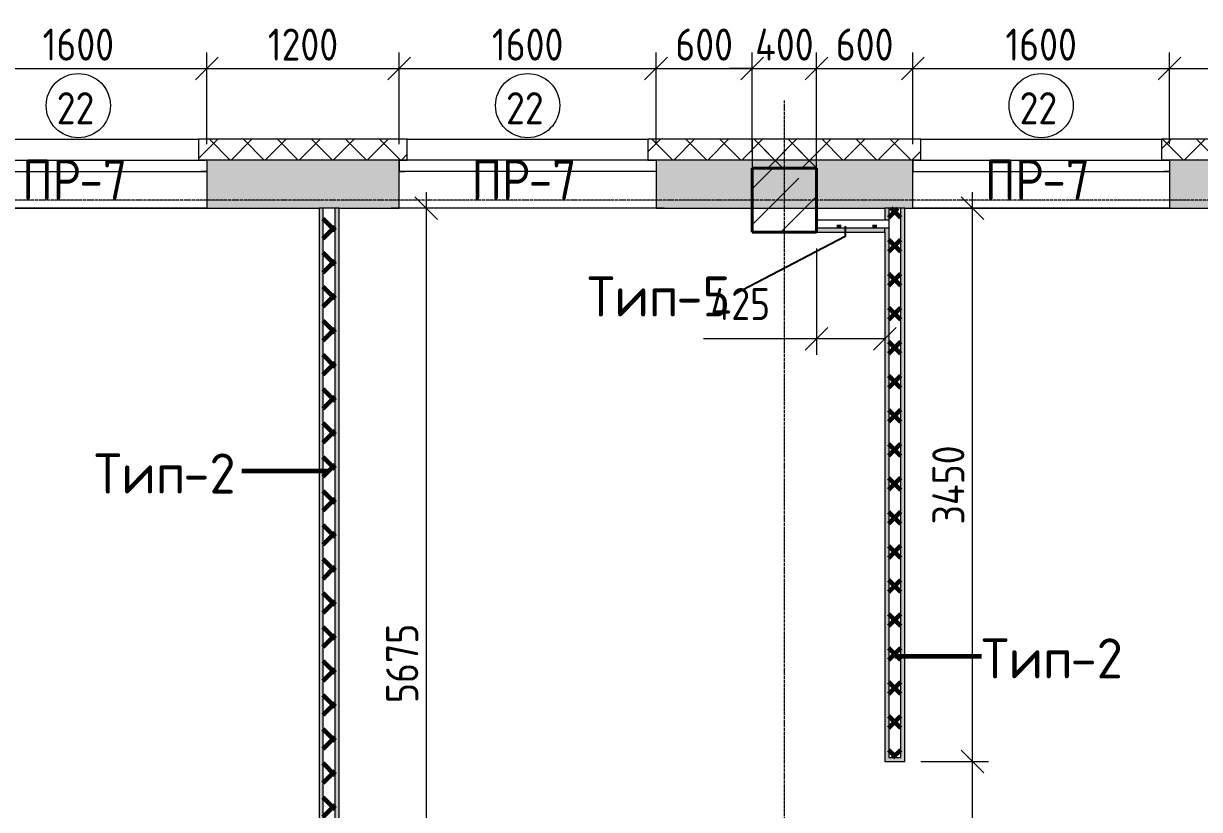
# Model space of a CAD drawing. Header units: millimetres. Extents: x -60946 to 138510, y -262288 to 24501.
# Drawn here: x 17068 to 24396, y -193022 to -188122 of the extents above; entities that cross this region are included whole.
import ezdxf

# ---------------------------------------------------------------- set-up
doc = ezdxf.new("R2010")
doc.units = ezdxf.units.MM
doc.linetypes.add('ADSK_Линия сетки', pattern=[25, 20, -2.5, 0, -2.5])
for name, color, linetype, lineweight in [('2)Тип-2', 3, 'Continuous', 60), ('2)Тип-5', 1, 'Continuous', 60), ('_ Окна', 7, 'Continuous', 18), ('Марки', 7, 'Continuous', 20), ('Марки окон', 7, 'Continuous', 20), ('Несущие колонны', 7, 'Continuous', 18), ('Окна', 7, 'Continuous', 9), ('Оси', 7, 'Continuous', 9), ('Размеры', 7, 'Continuous', 9), ('Стены внутренние', 7, 'Continuous', 18), ('Стены наружные', 7, 'Continuous', 18), ('Стены штриховка', 7, 'Continuous', 9)]:
    doc.layers.add(name, color=color, linetype=linetype, lineweight=lineweight)
doc.styles.add('GOST Common_2', font='', dxfattribs={"width": 0.9, "height": 250})
doc.styles.add('GOST Common_3', font='', dxfattribs={"width": 0.9, "height": 200})
doc.styles.add('GOST Common_4', font='', dxfattribs={"height": 250})
doc.styles.get('GOST Common_2').set_extended_font_data('GOST Common')
doc.styles.get('GOST Common_3').set_extended_font_data('GOST Common')
doc.styles.get('GOST Common_4').set_extended_font_data('GOST Common')
doc.dimstyles.new('ADSK_Основной_2_0', dxfattribs={"dimscale": 304.8, "dimtxt": 201.142999, "dimasz": 0.463911, "dimexe": 0.328084, "dimexo": 0.328084, "dimgap": 0.164042, "dimtad": 1, "dimdec": 3, "dimrnd": 0.001, "dimdsep": 46, "dimtxsty": 'GOST Common_3', "dimblk1": 'OBLIQUE', "dimblk2": 'OBLIQUE', "dimsah": 1, "dimcen": 0.09, "dimdle": 0.328084, "dimazin": 2, "dimtfac": 1, "dimtdec": 4, "dimtix": 1, "dimtmove": 0, "dimatfit": 3, "dimfxl": 1, "dimtvp": 1, "dimtolj": 1, "dimtzin": 0, "dimlwd": 20, "dimlwe": 20, "dimarcsym": 2})
doc.dimstyles.new('ADSK_Основной_2_0_1', dxfattribs={"dimscale": 304.8, "dimtxt": 201.142999, "dimasz": 0.463911, "dimexe": 0.328084, "dimexo": 0.328084, "dimgap": 0.164042, "dimtad": 1, "dimdec": 3, "dimrnd": 0.001, "dimdsep": 46, "dimtxsty": 'GOST Common_3', "dimblk1": 'OBLIQUE', "dimblk2": 'OBLIQUE', "dimsah": 1, "dimcen": 0.09, "dimdle": 0.328084, "dimazin": 2, "dimtfac": 1, "dimtdec": 4, "dimtix": 1, "dimtmove": 1, "dimatfit": 3, "dimfxl": 1, "dimtvp": 1, "dimtolj": 1, "dimtzin": 0, "dimlwd": 20, "dimlwe": 20, "dimarcsym": 2})
doc.dimstyles.new('ADSK_Основной_2_0_2', dxfattribs={"dimscale": 304.8, "dimtxt": 201.142999, "dimasz": 0.463911, "dimexe": 0.328084, "dimexo": 0.328084, "dimgap": 0.164042, "dimtad": 1, "dimdec": 3, "dimrnd": 0.001, "dimdsep": 46, "dimtxsty": 'GOST Common_3', "dimblk1": 'OBLIQUE', "dimblk2": 'OBLIQUE', "dimsah": 1, "dimcen": 0.09, "dimdle": 0.328084, "dimazin": 2, "dimtfac": 1, "dimtdec": 4, "dimtix": 1, "dimtmove": 0, "dimatfit": 3, "dimfxl": 1, "dimtvp": 1, "dimtolj": 1, "dimtzin": 0, "dimlwd": 20, "dimlwe": 20, "dimarcsym": 2})
pattern_1 = [(45, (9.36, -198628.46), (-106.066, 106.066), []), (135, (9.36, -198628.46), (-106.066, -106.066), [])]

# ---------------------------------------------------------------- blocks, each defined once
blk = doc.blocks.new('ADSK_КолоннаЖБ_Прямоугольная - 400x400 мм-1807143-Кладочный план 4-го этажа')
at = {"layer": 'Несущие колонны', "lineweight": 40}
for p, q in [((-200, 200), (200, 200)), ((-200, -200), (-200, 200)), ((200, 200), (200, -200)), ((200, -200), (-200, -200))]:
    blk.add_line(p, q, dxfattribs=at)
blk = doc.blocks.new('ОКНО L03 _2СТ_RS - ОК-5_1600х2000h-3556607-Кладочный план 4-го этажа')
at = {"layer": '_ Окна'}
for p, q in [((-838.1, -79), (761.9, -79)), ((-838.1, -149), (-838.1, -79)), ((-838.1, -79), (-803.1, -79)), ((-818.1, -79), (-38.1, -79)), ((-38.1, -79), (741.9, -79)), ((761.9, -79), (726.9, -79)), ((761.9, -149), (761.9, -79)), ((-838.1, -149), (761.9, -149)), ((-838.1, -149), (-833.1, -149)), ((-818.1, -149), (-38.1, -149)), ((-38.1, -149), (741.9, -149)), ((761.9, -149), (756.9, -149))]:
    blk.add_line(p, q, dxfattribs=at)
at = {"layer": 'Окна'}
blk.add_line((-888.1, 150), (811.9, 150), dxfattribs=at)
blk = doc.blocks.new('ОКНО L03 _2СТ_RS - ОК-5_1600х2000h-3556615-Кладочный план 4-го этажа')
at = {"layer": '_ Окна'}
for p, q in [((-838.1, 149), (761.9, 149)), ((-838.1, 149), (-838.1, 79)), ((-838.1, 149), (-833.1, 149)), ((-818.1, 149), (-38.1, 149)), ((-38.1, 149), (741.9, 149)), ((761.9, 149), (756.9, 149)), ((761.9, 149), (761.9, 79)), ((-838.1, 79), (761.9, 79)), ((-838.1, 79), (-803.1, 79)), ((-818.1, 79), (-38.1, 79)), ((-38.1, 79), (741.9, 79)), ((761.9, 79), (726.9, 79))]:
    blk.add_line(p, q, dxfattribs=at)
at = {"layer": 'Окна'}
blk.add_line((-888.1, -150), (811.9, -150), dxfattribs=at)
blk = doc.blocks.new('_Oblique')
at = {"color": 0, "linetype": 'ByBlock', "lineweight": -2}
blk.add_line((-0.5, -0.5), (0.5, 0.5), dxfattribs=at)
blk = doc.blocks.new('*D5907')
at = {"layer": 'Defpoints', "color": 0, "transparency": 16777216}
for p in [(18209.4, -188403), (16609.4, -188974.5), (18209.4, -188974.5)]:
    blk.add_point(p, dxfattribs=at)
at = {"layer": 'Размеры', "color": 0, "lineweight": 20, "transparency": 16777216}
for p, q in [((16609.4, -188874.5), (16609.4, -188303)), ((18209.4, -188874.5), (18209.4, -188303)), ((16509.4, -188403), (18309.4, -188403))]:
    blk.add_line(p, q, dxfattribs=at)
at = {"layer": 'Размеры', "color": 0, "lineweight": 20, "transparency": 16777216, "xscale": 141.4, "yscale": 141.4, "zscale": 141.4, "rotation": 180}
blk.add_blockref('_Oblique', (16609.4, -188403), dxfattribs=at)
at = {"layer": 'Размеры', "color": 0, "lineweight": 20, "transparency": 16777216, "xscale": 141.4, "yscale": 141.4, "zscale": 141.4}
blk.add_blockref('_Oblique', (18209.4, -188403), dxfattribs=at)
at = {"layer": 'Размеры', "color": 0, "lineweight": 9, "transparency": 16777216, "insert": (17409.4, -188253), "char_height": 200, "width": 560.473, "attachment_point": 5, "style": 'GOST Common_3'}
blk.add_mtext('\\A1;1600', dxfattribs=at)
blk = doc.blocks.new('*D5908')
at = {"layer": 'Defpoints', "color": 0, "transparency": 16777216}
for p in [(19409.4, -188403), (18209.4, -188974.5), (19409.4, -188974.5)]:
    blk.add_point(p, dxfattribs=at)
at = {"layer": 'Размеры', "color": 0, "lineweight": 20, "transparency": 16777216}
for p, q in [((18209.4, -188874.5), (18209.4, -188303)), ((19409.4, -188874.5), (19409.4, -188303)), ((18109.4, -188403), (19509.4, -188403))]:
    blk.add_line(p, q, dxfattribs=at)
at = {"layer": 'Размеры', "color": 0, "lineweight": 20, "transparency": 16777216, "xscale": 141.4, "yscale": 141.4, "zscale": 141.4, "rotation": 180}
blk.add_blockref('_Oblique', (18209.4, -188403), dxfattribs=at)
at = {"layer": 'Размеры', "color": 0, "lineweight": 20, "transparency": 16777216, "xscale": 141.4, "yscale": 141.4, "zscale": 141.4}
blk.add_blockref('_Oblique', (19409.4, -188403), dxfattribs=at)
at = {"layer": 'Размеры', "color": 0, "lineweight": 9, "transparency": 16777216, "insert": (18809.4, -188253), "char_height": 200, "width": 560.473, "attachment_point": 5, "style": 'GOST Common_3'}
blk.add_mtext('\\A1;1200', dxfattribs=at)
blk = doc.blocks.new('*D5909')
at = {"layer": 'Defpoints', "color": 0, "transparency": 16777216}
for p in [(21009.4, -188403), (19409.4, -188974.5), (21009.4, -188974.5)]:
    blk.add_point(p, dxfattribs=at)
at = {"layer": 'Размеры', "color": 0, "lineweight": 20, "transparency": 16777216}
for p, q in [((19409.4, -188874.5), (19409.4, -188303)), ((21009.4, -188874.5), (21009.4, -188303)), ((19309.4, -188403), (21109.4, -188403))]:
    blk.add_line(p, q, dxfattribs=at)
at = {"layer": 'Размеры', "color": 0, "lineweight": 20, "transparency": 16777216, "xscale": 141.4, "yscale": 141.4, "zscale": 141.4, "rotation": 180}
blk.add_blockref('_Oblique', (19409.4, -188403), dxfattribs=at)
at = {"layer": 'Размеры', "color": 0, "lineweight": 20, "transparency": 16777216, "xscale": 141.4, "yscale": 141.4, "zscale": 141.4}
blk.add_blockref('_Oblique', (21009.4, -188403), dxfattribs=at)
at = {"layer": 'Размеры', "color": 0, "lineweight": 9, "transparency": 16777216, "insert": (20209.4, -188253), "char_height": 200, "width": 560.473, "attachment_point": 5, "style": 'GOST Common_3'}
blk.add_mtext('\\A1;1600', dxfattribs=at)
blk = doc.blocks.new('*D5910')
at = {"layer": 'Defpoints', "color": 0, "transparency": 16777216}
for p in [(21609.4, -188403), (21009.4, -188974.5), (21609.4, -189023.5)]:
    blk.add_point(p, dxfattribs=at)
at = {"layer": 'Размеры', "color": 0, "lineweight": 20, "transparency": 16777216}
for p, q in [((21009.4, -188874.5), (21009.4, -188303)), ((21609.4, -188923.5), (21609.4, -188303)), ((20909.4, -188403), (21709.4, -188403))]:
    blk.add_line(p, q, dxfattribs=at)
at = {"layer": 'Размеры', "color": 0, "lineweight": 20, "transparency": 16777216, "xscale": 141.4, "yscale": 141.4, "zscale": 141.4, "rotation": 180}
blk.add_blockref('_Oblique', (21009.4, -188403), dxfattribs=at)
at = {"layer": 'Размеры', "color": 0, "lineweight": 20, "transparency": 16777216, "xscale": 141.4, "yscale": 141.4, "zscale": 141.4}
blk.add_blockref('_Oblique', (21609.4, -188403), dxfattribs=at)
at = {"layer": 'Размеры', "color": 0, "lineweight": 9, "transparency": 16777216, "insert": (21309.4, -188253), "char_height": 200, "width": 454.106, "attachment_point": 5, "style": 'GOST Common_3'}
blk.add_mtext('\\A1;600', dxfattribs=at)
blk = doc.blocks.new('*D5911')
at = {"layer": 'Defpoints', "color": 0, "transparency": 16777216}
for p in [(22009.4, -188403), (21609.4, -189023.5), (22009.4, -189023.5)]:
    blk.add_point(p, dxfattribs=at)
at = {"layer": 'Размеры', "color": 0, "lineweight": 20, "transparency": 16777216}
for p, q in [((21609.4, -188923.5), (21609.4, -188303)), ((22009.4, -188923.5), (22009.4, -188303)), ((21609.4, -188403), (21468, -188403)), ((21609.4, -188403), (22009.4, -188403)), ((22009.4, -188403), (22150.8, -188403))]:
    blk.add_line(p, q, dxfattribs=at)
at = {"layer": 'Размеры', "color": 0, "lineweight": 20, "transparency": 16777216, "xscale": 141.4, "yscale": 141.4, "zscale": 141.4}
blk.add_blockref('_Oblique', (21609.4, -188403), dxfattribs=at)
at = {"layer": 'Размеры', "color": 0, "lineweight": 20, "transparency": 16777216, "xscale": 141.4, "yscale": 141.4, "zscale": 141.4, "rotation": 180}
blk.add_blockref('_Oblique', (22009.4, -188403), dxfattribs=at)
at = {"layer": 'Размеры', "color": 0, "lineweight": 9, "transparency": 16777216, "insert": (21809.4, -188253), "char_height": 200, "width": 474.561, "attachment_point": 5, "style": 'GOST Common_3'}
blk.add_mtext('\\A1;400', dxfattribs=at)
blk = doc.blocks.new('*D5912')
at = {"layer": 'Defpoints', "color": 0, "transparency": 16777216}
for p in [(22609.4, -188403), (22609.4, -188974.5), (22009.4, -189023.5)]:
    blk.add_point(p, dxfattribs=at)
at = {"layer": 'Размеры', "color": 0, "lineweight": 20, "transparency": 16777216}
for p, q in [((22009.4, -188923.5), (22009.4, -188303)), ((22609.4, -188874.5), (22609.4, -188303)), ((21909.4, -188403), (22709.4, -188403))]:
    blk.add_line(p, q, dxfattribs=at)
at = {"layer": 'Размеры', "color": 0, "lineweight": 20, "transparency": 16777216, "xscale": 141.4, "yscale": 141.4, "zscale": 141.4, "rotation": 180}
blk.add_blockref('_Oblique', (22009.4, -188403), dxfattribs=at)
at = {"layer": 'Размеры', "color": 0, "lineweight": 20, "transparency": 16777216, "xscale": 141.4, "yscale": 141.4, "zscale": 141.4}
blk.add_blockref('_Oblique', (22609.4, -188403), dxfattribs=at)
at = {"layer": 'Размеры', "color": 0, "lineweight": 9, "transparency": 16777216, "insert": (22309.4, -188253), "char_height": 200, "width": 454.106, "attachment_point": 5, "style": 'GOST Common_3'}
blk.add_mtext('\\A1;600', dxfattribs=at)
blk = doc.blocks.new('*D5913')
at = {"layer": 'Defpoints', "color": 0, "transparency": 16777216}
for p in [(24209.4, -188403), (22609.4, -188974.5), (24209.4, -188974.5)]:
    blk.add_point(p, dxfattribs=at)
at = {"layer": 'Размеры', "color": 0, "lineweight": 20, "transparency": 16777216}
for p, q in [((22609.4, -188874.5), (22609.4, -188303)), ((24209.4, -188874.5), (24209.4, -188303)), ((22509.4, -188403), (24309.4, -188403))]:
    blk.add_line(p, q, dxfattribs=at)
at = {"layer": 'Размеры', "color": 0, "lineweight": 20, "transparency": 16777216, "xscale": 141.4, "yscale": 141.4, "zscale": 141.4, "rotation": 180}
blk.add_blockref('_Oblique', (22609.4, -188403), dxfattribs=at)
at = {"layer": 'Размеры', "color": 0, "lineweight": 20, "transparency": 16777216, "xscale": 141.4, "yscale": 141.4, "zscale": 141.4}
blk.add_blockref('_Oblique', (24209.4, -188403), dxfattribs=at)
at = {"layer": 'Размеры', "color": 0, "lineweight": 9, "transparency": 16777216, "insert": (23409.4, -188253), "char_height": 200, "width": 560.473, "attachment_point": 5, "style": 'GOST Common_3'}
blk.add_mtext('\\A1;1600', dxfattribs=at)
blk = doc.blocks.new('*D5914')
at = {"layer": 'Defpoints', "color": 0, "transparency": 16777216}
for p in [(25409.4, -188403), (24209.4, -188974.5), (25409.4, -188974.5)]:
    blk.add_point(p, dxfattribs=at)
at = {"layer": 'Размеры', "color": 0, "lineweight": 20, "transparency": 16777216}
for p, q in [((24209.4, -188874.5), (24209.4, -188303)), ((25409.4, -188874.5), (25409.4, -188303)), ((24109.4, -188403), (25509.4, -188403))]:
    blk.add_line(p, q, dxfattribs=at)
at = {"layer": 'Размеры', "color": 0, "lineweight": 20, "transparency": 16777216, "xscale": 141.4, "yscale": 141.4, "zscale": 141.4, "rotation": 180}
blk.add_blockref('_Oblique', (24209.4, -188403), dxfattribs=at)
at = {"layer": 'Размеры', "color": 0, "lineweight": 20, "transparency": 16777216, "xscale": 141.4, "yscale": 141.4, "zscale": 141.4}
blk.add_blockref('_Oblique', (25409.4, -188403), dxfattribs=at)
at = {"layer": 'Размеры', "color": 0, "lineweight": 9, "transparency": 16777216, "insert": (24809.4, -188253), "char_height": 200, "width": 560.473, "attachment_point": 5, "style": 'GOST Common_3'}
blk.add_mtext('\\A1;1200', dxfattribs=at)
blk = doc.blocks.new('*D6055')
at = {"layer": 'Defpoints', "color": 0, "transparency": 16777216}
for p in [(22009.4, -189423.5), (22434.4, -189772.5), (22434.4, -190087.3)]:
    blk.add_point(p, dxfattribs=at)
at = {"layer": 'Размеры', "color": 0, "lineweight": 20, "transparency": 16777216}
for p, q in [((22009.4, -189523.5), (22009.4, -190187.3)), ((22434.4, -189872.5), (22434.4, -190187.3)), ((22009.4, -190087.3), (21305.1, -190087.3)), ((22434.4, -190087.3), (21909.4, -190087.3))]:
    blk.add_line(p, q, dxfattribs=at)
at = {"layer": 'Размеры', "color": 0, "lineweight": 20, "transparency": 16777216, "xscale": 141.4, "yscale": 141.4, "zscale": 141.4, "rotation": 180}
blk.add_blockref('_Oblique', (22009.4, -190087.3), dxfattribs=at)
at = {"layer": 'Размеры', "color": 0, "lineweight": 20, "transparency": 16777216, "xscale": 141.4, "yscale": 141.4, "zscale": 141.4}
blk.add_blockref('_Oblique', (22434.4, -190087.3), dxfattribs=at)
at = {"layer": 'Размеры', "color": 0, "lineweight": 9, "transparency": 16777216, "insert": (21349.3, -189770.7), "char_height": 200, "width": 474.561, "attachment_point": 1, "line_spacing_factor": 1.022761, "style": 'GOST Common_3'}
blk.add_mtext('\\A1;425', dxfattribs=at)
blk = doc.blocks.new('*D6061')
at = {"layer": 'Defpoints', "color": 0, "transparency": 16777216}
for p in [(22559.4, -192723.5), (22981.1, -192723.5), (22559.4, -193923.5)]:
    blk.add_point(p, dxfattribs=at)
at = {"layer": 'Размеры', "color": 0, "lineweight": 20, "transparency": 16777216}
for p, q in [((22981.1, -194023.5), (22981.1, -192623.5)), ((22659.4, -192723.5), (23081.1, -192723.5)), ((22659.4, -193923.5), (23081.1, -193923.5))]:
    blk.add_line(p, q, dxfattribs=at)
at = {"layer": 'Размеры', "color": 0, "lineweight": 20, "transparency": 16777216, "xscale": 141.4, "yscale": 141.4, "zscale": 141.4}
for p, rotation in [((22981.1, -192723.5), 90), ((22981.1, -193923.5), 270)]:
    blk.add_blockref('_Oblique', p, dxfattribs=dict(at, rotation=rotation))
at = {"layer": 'Размеры', "color": 0, "lineweight": 9, "transparency": 16777216, "insert": (22831.1, -193323.5), "char_height": 200, "width": 560.473, "attachment_point": 5, "rotation": 90, "style": 'GOST Common_3'}
blk.add_mtext('\\A1;1200', dxfattribs=at)
blk = doc.blocks.new('*D6062')
at = {"layer": 'Defpoints', "color": 0, "transparency": 16777216}
for p in [(22881.1, -189273.5), (22981.1, -189273.5), (22559.4, -192723.5)]:
    blk.add_point(p, dxfattribs=at)
at = {"layer": 'Размеры', "color": 0, "lineweight": 20, "transparency": 16777216}
for p, q in [((22981.1, -192823.5), (22981.1, -189173.5)), ((22981.1, -189273.5), (23081.1, -189273.5)), ((22659.4, -192723.5), (23081.1, -192723.5))]:
    blk.add_line(p, q, dxfattribs=at)
at = {"layer": 'Размеры', "color": 0, "lineweight": 20, "transparency": 16777216, "xscale": 141.4, "yscale": 141.4, "zscale": 141.4}
for p, rotation in [((22981.1, -189273.5), 90), ((22981.1, -192723.5), 270)]:
    blk.add_blockref('_Oblique', p, dxfattribs=dict(at, rotation=rotation))
at = {"layer": 'Размеры', "color": 0, "lineweight": 9, "transparency": 16777216, "insert": (22831.1, -190998.5), "char_height": 200, "width": 625.93, "attachment_point": 5, "rotation": 90, "style": 'GOST Common_3'}
blk.add_mtext('\\A1;3450', dxfattribs=at)
blk = doc.blocks.new('*D6064')
at = {"layer": 'Defpoints', "color": 0, "transparency": 16777216}
for p in [(19677.8, -189273.5), (19577.8, -194948.5), (19677.8, -194948.5)]:
    blk.add_point(p, dxfattribs=at)
at = {"layer": 'Размеры', "color": 0, "lineweight": 20, "transparency": 16777216}
for p, q in [((19577.8, -189173.5), (19577.8, -195048.5)), ((19577.8, -189273.5), (19477.8, -189273.5)), ((19577.8, -194948.5), (19477.8, -194948.5))]:
    blk.add_line(p, q, dxfattribs=at)
at = {"layer": 'Размеры', "color": 0, "lineweight": 20, "transparency": 16777216, "xscale": 141.4, "yscale": 141.4, "zscale": 141.4}
for p, rotation in [((19577.8, -189273.5), 90), ((19577.8, -194948.5), 270)]:
    blk.add_blockref('_Oblique', p, dxfattribs=dict(at, rotation=rotation))
at = {"layer": 'Размеры', "color": 0, "lineweight": 9, "transparency": 16777216, "insert": (19427.8, -192111), "char_height": 200, "width": 605.475, "attachment_point": 5, "rotation": 90, "style": 'GOST Common_3'}
blk.add_mtext('\\A1;5675', dxfattribs=at)
blk = doc.blocks.new('М_окна1 - Маркировка типоразмера-1510237-Кладочный план 4-го этажа')
at = {"layer": 'Марки окон'}
blk.add_circle((0, 0), 2, dxfattribs=at)

msp = doc.modelspace()

# ---------------------------------------------------------------- hatches: boundary and pattern name
at = {"layer": '2)Тип-2'}
for points in [[(18934.3615, -194973.4914), (18934.3615, -189273.4914), (18909.3615, -189273.4914), (18909.3615, -194973.4914)], [(19034.3615, -194973.4914), (19034.3615, -189273.4914), (19009.3615, -189273.4914), (19009.3615, -194973.4914)]]:
    msp.add_hatch(color=256, dxfattribs=at).paths.add_polyline_path(points)
h = msp.add_hatch(dxfattribs=at)
h.set_pattern_fill('FP_4', color=256, style=0, pattern_type=2)
h.set_pattern_definition(pattern_1)
h.paths.add_polyline_path([(19009.3615, -194973.4914), (19009.3615, -189273.4914), (18934.3615, -189273.4914), (18934.3615, -194973.4914)])
h = msp.add_hatch(color=256, dxfattribs=at)
h.paths.add_polyline_path([(22459.3615, -194973.4914), (22459.3615, -193948.4914), (22559.3615, -193948.4914), (22559.3615, -193923.4914), (22434.3615, -193923.4914), (22434.3615, -194973.4914)])
h.paths.add_polyline_path([(22434.3615, -192723.4914), (22559.3615, -192723.4914), (22559.3615, -192698.4914), (22459.3615, -192698.4914), (22459.3615, -189398.4914), (22434.3615, -189398.4914), (22434.3615, -192270.5967)])
h.paths.add_polyline_path([(22459.3615, -189348.4914), (22459.3615, -189273.4914), (22434.3615, -189273.4914), (22434.3615, -189348.4914)])
h = msp.add_hatch(dxfattribs=at)
h.set_pattern_fill('FP_4', color=256, style=0, pattern_type=2)
h.set_pattern_definition(pattern_1)
h.paths.add_polyline_path([(22459.3615, -194973.4914), (22534.3615, -194973.4914), (22534.3615, -193948.4914), (22459.3615, -193948.4914), (22459.3615, -194948.4914)])
h.paths.add_polyline_path([(22534.3615, -192698.4914), (22534.3615, -189273.4914), (22459.3615, -189273.4914), (22459.3615, -192698.4914)])
h = msp.add_hatch(color=256, dxfattribs=at)
h.paths.add_polyline_path([(22534.3615, -194973.4914), (22559.3615, -194973.4914), (22559.3615, -193948.4914), (22534.3615, -193948.4914), (22534.3615, -194948.4914)])
h.paths.add_polyline_path([(22559.3615, -192698.4914), (22559.3615, -189273.4914), (22534.3615, -189273.4914), (22534.3615, -192698.4914)])
at = {"layer": '2)Тип-5', "true_color": 0xd50000}
h = msp.add_hatch(dxfattribs=at)
h.set_pattern_fill('FP_7', color=12, style=0, pattern_type=2)
h.set_pattern_definition([(0, (9.36, -198628.46), (111.125, 111.125), [55.562, -166.688]), (90, (37.14, -198656.24), (-111.125, 111.125), [55.562, -166.688])])
h.paths.add_polyline_path([(22434.3615, -189398.4914), (22459.3615, -189398.4914), (22459.3615, -189348.4914), (22009.3615, -189348.4914), (22009.3615, -189398.4914)])
msp.add_hatch(color=12, dxfattribs=at).paths.add_polyline_path([(22009.3615, -189423.4914), (22434.3615, -189423.4914), (22434.3615, -189398.4914), (22009.3615, -189398.4914)])
at = {"layer": 'Несущие колонны', "lineweight": 9}
h = msp.add_hatch(dxfattribs=at)
h.set_pattern_fill('FP_1', color=256, style=0, pattern_type=2)
h.set_pattern_definition([(45, (9.36, -198628.46), (-224.5064, 224.5064), []), (45, (233.87, -198628.46), (-224.5064, 224.5064), [396.875, -79.375, 3.353, -76.022])])
h.paths.add_polyline_path([(22009.3615, -189423.4914), (22009.3615, -189023.4914), (21609.3615, -189023.4914), (21609.3615, -189423.4914)])
at = {"layer": 'Стены внутренние', "lineweight": 9}
h = msp.add_hatch(dxfattribs=at)
h.set_pattern_fill('FP_2', color=256, style=0, pattern_type=2)
h.set_pattern_definition([(45, (9.36, -198628.46), (84.18955, 308.69595), [396.875, -79.375, 3.353, -76.022])])
h.paths.add_polyline_path([(41809.3615, -189273.4914), (42009.3615, -189273.4914), (42009.3615, -188973.4914), (39009.3615, -188974.4914), (39009.3615, -189273.4914), (41759.3615, -189273.4914)])
h.paths.add_polyline_path([(31209.3615, -189273.4914), (31409.3615, -189273.4914), (31409.3615, -188974.4914), (30209.3615, -188974.4914), (30209.3615, -189273.4914), (31134.3615, -189273.4914)])
h.paths.add_polyline_path([(27484.3615, -189273.4914), (28609.3615, -189273.4914), (28609.3615, -188974.4914), (27009.3615, -188974.4914), (27009.3615, -189273.4914)])
h.paths.add_polyline_path([(33009.3615, -189273.4914), (34609.3615, -189273.4914), (34609.3615, -188974.4914), (33009.3615, -188974.4914)])
h.paths.add_polyline_path([(36209.3615, -189273.4914), (37409.3615, -189273.4914), (37409.3615, -188974.4914), (36209.3615, -188974.4914)])
h.paths.add_polyline_path([(22434.3615, -189273.4914), (22609.3615, -189273.4914), (22609.3615, -188974.4914), (21009.3615, -188974.4914), (21009.3615, -189273.4914)])
h.paths.add_polyline_path([(24209.3615, -189273.4914), (25409.3615, -189273.4914), (25409.3615, -188974.4914), (24209.3615, -188974.4914)])
h.paths.add_polyline_path([(15609.3615, -189273.4914), (16609.3615, -189273.4914), (16609.3615, -188974.4914), (12609.3615, -188973.4914), (12609.3615, -189273.4914), (15584.3615, -189273.4914)])
h.paths.add_polyline_path([(19409.3615, -189273.4914), (19409.3615, -188974.4914), (18209.3615, -188974.4914), (18209.3615, -189273.4914), (19034.3615, -189273.4914)])
at = {"layer": 'Стены наружные', "lineweight": 9}
h = msp.add_hatch(dxfattribs=at)
h.set_pattern_fill('FP_4', color=256, style=0, pattern_type=2)
h.set_pattern_definition(pattern_1)
h.paths.add_polyline_path([(41829.3615, -188973.4914), (41829.3615, -188843.4914), (38959.3615, -188843.4914), (38959.3615, -188973.4914), (41247.1123, -188973.4914)])
h.paths.add_polyline_path([(31459.3615, -188973.4914), (31459.3615, -188843.4914), (30159.3615, -188843.4914), (30159.3615, -188973.4914)])
h.paths.add_polyline_path([(34659.3615, -188973.4914), (34659.3615, -188843.4914), (32959.3615, -188843.4914), (32959.3615, -188973.4914), (32996.6974, -188973.4914)])
h.paths.add_polyline_path([(36296.8633, -188973.4914), (37459.3615, -188973.4914), (37459.3615, -188843.4914), (36159.3615, -188843.4914), (36159.3615, -188973.4914)])
h.paths.add_polyline_path([(24159.3615, -188973.4914), (25459.3615, -188973.4914), (25459.3615, -188843.4914), (24159.3615, -188843.4914)])
h.paths.add_polyline_path([(20959.3615, -188973.4914), (22659.3615, -188973.4914), (22659.3615, -188843.4914), (20959.3615, -188843.4914)])
h.paths.add_polyline_path([(28659.3615, -188973.4914), (28659.3615, -188843.4914), (26959.3615, -188843.4914), (26959.3615, -188973.4914)])
h.paths.add_polyline_path([(19459.3615, -188973.4914), (19459.3615, -188843.4914), (18159.3615, -188843.4914), (18159.3615, -188973.4914)])
h.paths.add_polyline_path([(16495.8676, -188973.4914), (16659.3615, -188973.4914), (16659.3615, -188843.4914), (12789.3615, -188843.4914), (12789.3615, -188973.4914), (13195.7017, -188973.4914)])
h = msp.add_hatch(dxfattribs=at)
h.set_pattern_fill('FP_4', color=256, style=0, pattern_type=2)
h.set_pattern_definition(pattern_1)
h.paths.add_polyline_path([(22009.3615, -189023.4914), (22009.3615, -188843.4914), (21609.3615, -188843.4914), (21609.3615, -189023.4914)])

# ---------------------------------------------------------------- linework, layer by layer
at = {"layer": '2)Тип-2'}
for p, q in [((18971.8615, -190913.007), (18428.6172, -190913.007)), ((22496.8615, -192065.4569), (23037.5189, -192065.4569))]:
    msp.add_line(p, q, dxfattribs=at)
at = {"layer": '2)Тип-5', "lineweight": 25}
for p, q in [((22188.4862, -189385.9914), (22188.4862, -189448.9938)), ((22188.4862, -189448.9938), (21501.5429, -189809.2285))]:
    msp.add_line(p, q, dxfattribs=at)
at = {"layer": 'Несущие колонны', "lineweight": 9}
for p, q in [((22009.3615, -189023.4914), (21609.3615, -189023.4914)), ((21609.3615, -189023.4914), (21609.3615, -189423.4914)), ((22009.3615, -189423.4914), (22009.3615, -189023.4914)), ((21609.3615, -189423.4914), (22009.3615, -189423.4914))]:
    msp.add_line(p, q, dxfattribs=at)
at = {"layer": 'Оси', "linetype": 'ADSK_Линия сетки', "lineweight": 5}
for p, q in [((21809.3615, -209602.3427), (21809.3615, -188601.0153)), ((62563.3938, -189223.4914), (-25230.7352, -189223.4914))]:
    msp.add_line(p, q, dxfattribs=at)
at = {"layer": 'Стены внутренние', "lineweight": 5}
for p, q in [((18159.3615, -188973.4914), (18159.3615, -188974.4914)), ((18159.3615, -188974.4914), (18209.3615, -188974.4914)), ((18209.3615, -188974.4914), (18209.3615, -189273.4914)), ((19409.3615, -189273.4914), (19409.3615, -188974.4914)), ((19409.3615, -188974.4914), (19459.3615, -188974.4914)), ((19459.3615, -188974.4914), (19459.3615, -188973.4914)), ((20959.3615, -188973.4914), (20959.3615, -188974.4914)), ((20959.3615, -188974.4914), (21009.3615, -188974.4914)), ((21009.3615, -188974.4914), (21009.3615, -189273.4914)), ((22609.3615, -189273.4914), (22609.3615, -188974.4914)), ((22609.3615, -188974.4914), (22659.3615, -188974.4914)), ((22659.3615, -188974.4914), (22659.3615, -188973.4914)), ((24159.3615, -188973.4914), (24159.3615, -188974.4914)), ((24159.3615, -188974.4914), (24209.3615, -188974.4914)), ((24209.3615, -188974.4914), (24209.3615, -189273.4914)), ((18209.3615, -189273.4914), (16609.3615, -189273.4914)), ((18209.3615, -189273.4914), (18909.3615, -189273.4914)), ((18909.3615, -189273.4914), (18909.3615, -194948.4914)), ((19034.3615, -189273.4914), (19409.3615, -189273.4914)), ((19034.3615, -194948.4914), (19034.3615, -189273.4914)), ((21009.3615, -189273.4914), (19409.3615, -189273.4914)), ((21009.3615, -189273.4914), (22434.3615, -189273.4914)), ((22434.3615, -189273.4914), (22434.3615, -189348.4914)), ((22559.3615, -189273.4914), (22609.3615, -189273.4914)), ((22559.3615, -192723.4914), (22559.3615, -189273.4914)), ((24209.3615, -189273.4914), (22609.3615, -189273.4914)), ((24209.3615, -189273.4914), (25409.3615, -189273.4914)), ((22434.3615, -189348.4914), (22009.3615, -189348.4914)), ((22009.3615, -189348.4914), (22009.3615, -189423.4914)), ((22009.3615, -189423.4914), (22434.3615, -189423.4914)), ((22434.3615, -189423.4914), (22434.3615, -192723.4914)), ((22434.3615, -192723.4914), (22559.3615, -192723.4914))]:
    msp.add_line(p, q, dxfattribs=at)
at = {"layer": 'Стены наружные', "lineweight": 9}
for p, q in [((16659.3615, -188843.4914), (18159.3615, -188843.4914)), ((19459.3615, -188843.4914), (18159.3615, -188843.4914)), ((18159.3615, -188843.4914), (18159.3615, -188973.4914)), ((19459.3615, -188973.4914), (19459.3615, -188843.4914)), ((19459.3615, -188843.4914), (20959.3615, -188843.4914)), ((22659.3615, -188843.4914), (20959.3615, -188843.4914)), ((20959.3615, -188843.4914), (20959.3615, -188973.4914)), ((21609.3615, -188843.4914), (21609.3615, -189023.4914)), ((22009.3615, -189023.4914), (22009.3615, -188843.4914)), ((22659.3615, -188973.4914), (22659.3615, -188843.4914)), ((22659.3615, -188843.4914), (24159.3615, -188843.4914)), ((25459.3615, -188843.4914), (24159.3615, -188843.4914)), ((24159.3615, -188843.4914), (24159.3615, -188973.4914)), ((21609.3615, -189023.4914), (22009.3615, -189023.4914))]:
    msp.add_line(p, q, dxfattribs=at)
at = {"layer": 'Стены штриховка', "lineweight": 9}
for p, q in [((19459.3615, -188973.4914), (18159.3615, -188973.4914)), ((22659.3615, -188973.4914), (20959.3615, -188973.4914)), ((25459.3615, -188973.4914), (24159.3615, -188973.4914)), ((19034.3615, -189273.4914), (18909.3615, -189273.4914)), ((18934.3615, -194973.4914), (18934.3615, -189273.4914)), ((19009.3615, -194973.4914), (19009.3615, -189273.4914)), ((22559.3615, -189273.4914), (22434.3615, -189273.4914)), ((22459.3615, -189273.4914), (22459.3615, -192698.4914)), ((22534.3615, -192698.4914), (22534.3615, -189273.4914)), ((22459.3615, -189348.4914), (22434.3615, -189348.4914)), ((22459.3615, -189398.4914), (22009.3615, -189398.4914)), ((22434.3615, -189423.4914), (22434.3615, -189398.4914)), ((22459.3615, -192698.4914), (22534.3615, -192698.4914))]:
    msp.add_line(p, q, dxfattribs=at)

# ---------------------------------------------------------------- block references
at = {"layer": 'Марки окон', "lineweight": 9, "xscale": 99.99999999999993, "yscale": 99.99999999999993, "zscale": 99.99999999999993}
for p in [(17409.3615, -188633.4914), (20209.3615, -188633.4914), (23409.3615, -188633.4914)]:
    msp.add_blockref('М_окна1 - Маркировка типоразмера-1510237-Кладочный план 4-го этажа', p, dxfattribs=at)
at = {"layer": 'Несущие колонны', "lineweight": 9, "rotation": 89.9999999999999}
msp.add_blockref('ADSK_КолоннаЖБ_Прямоугольная - 400x400 мм-1807143-Кладочный план 4-го этажа', (21809.3615, -189223.4914), dxfattribs=at)
at = {"layer": 'Окна'}
for p in [(17447.4615, -189123.4914), (23447.4615, -189123.4914)]:
    msp.add_blockref('ОКНО L03 _2СТ_RS - ОК-5_1600х2000h-3556615-Кладочный план 4-го этажа', p, dxfattribs=at)
at = {"layer": 'Окна', "lineweight": 9, "rotation": 180}
msp.add_blockref('ОКНО L03 _2СТ_RS - ОК-5_1600х2000h-3556607-Кладочный план 4-го этажа', (20171.2615, -189123.4914), dxfattribs=at)

# ---------------------------------------------------------------- texts
at = {"layer": '2)Тип-2', "color": 116, "lineweight": 9, "true_color": 0x008040, "char_height": 250, "attachment_point": 1, "style": 'GOST Common_4'}
for s, insert, width in [('Тип', (17508.6172, -190802.08), 673.4175), ('-2', (18064.2422, -190802.08), 432.91125), ('Тип', (23037.5189, -191954.5298), 673.4175), ('-2', (23593.1439, -191954.5298), 432.91125)]:
    msp.add_mtext(s, dxfattribs=dict(at, insert=insert, width=width))
at = {"layer": '2)Тип-5', "color": 116, "lineweight": 9, "true_color": 0x008040, "char_height": 250, "attachment_point": 1, "style": 'GOST Common_4'}
for s, insert, width in [('Тип', (20581.5429, -189698.3014), 673.4175), ('-5', (21137.1679, -189698.3014), 432.91125)]:
    msp.add_mtext(s, dxfattribs=dict(at, insert=insert, width=width))
at = {"layer": 'Марки', "lineweight": 9, "char_height": 250, "attachment_point": 1, "style": 'GOST Common_2'}
for s, insert, width in [('ПР', (17059.4307, -188970.5103), 432.91125), ('-7', (17416.6182, -188970.5103), 389.620125), ('ПР', (19859.4307, -188970.5103), 432.91125), ('-7', (20216.6182, -188970.5103), 389.620125), ('ПР', (23059.4307, -188970.5103), 432.91125), ('-7', (23416.6182, -188970.5103), 389.620125)]:
    msp.add_mtext(s, dxfattribs=dict(at, insert=insert, width=width))
at = {"layer": 'Марки окон', "lineweight": 5, "char_height": 200, "width": 317.46825, "attachment_point": 1, "style": 'GOST Common_3'}
for insert in [(17274.8041, -188549.7061), (20074.8041, -188549.7061), (23274.8041, -188549.7061)]:
    msp.add_mtext('22', dxfattribs=dict(at, insert=insert))

# ---------------------------------------------------------------- dimensions: what is measured, and where the dimension line sits
at = {"layer": 'Размеры', "lineweight": 9}
for base, p1, p2, override, picture, middle in [((18209.3615, -188402.9949), (16609.3615, -188974.4914), (18209.3615, -188974.4914), {"dimpost": '<>', "dimfxl": 1600}, '*D5907', (17409.3615, -188252.9949)), ((19409.3615, -188402.9949), (18209.3615, -188974.4914), (19409.3615, -188974.4914), {"dimpost": '<>', "dimfxl": 1200}, '*D5908', (18809.3615, -188252.9949)), ((21009.3615, -188402.9949), (19409.3615, -188974.4914), (21009.3615, -188974.4914), {"dimpost": '<>', "dimfxl": 1600}, '*D5909', (20209.3615, -188252.9949)), ((21609.3615, -188402.9949), (21009.3615, -188974.4914), (21609.3615, -189023.4914), {"dimpost": '<>', "dimfxl": 601.997508}, '*D5910', (21309.3615, -188252.9949)), ((22009.3615, -188402.9949), (21609.3615, -189023.4914), (22009.3615, -189023.4914), {"dimpost": '<>', "dimfxl": 400}, '*D5911', (21809.3615, -188252.9949)), ((22609.3615, -188402.9949), (22009.3615, -189023.4914), (22609.3615, -188974.4914), {"dimpost": '<>', "dimfxl": 601.997508}, '*D5912', (22309.3615, -188252.9949)), ((24209.3615, -188402.9949), (22609.3615, -188974.4914), (24209.3615, -188974.4914), {"dimpost": '<>', "dimfxl": 1600}, '*D5913', (23409.3615, -188252.9949)), ((25409.3615, -188402.9949), (24209.3615, -188974.4914), (25409.3615, -188974.4914), {"dimpost": '<>', "dimfxl": 1200}, '*D5914', (24809.3615, -188252.9949))]:
    dim = msp.add_linear_dim(base=base, p1=p1, p2=p2, dimstyle='ADSK_Основной_2_0_1', override=override, dxfattribs=at)
    dim.commit()
    dim.dimension.update_dxf_attribs({"geometry": picture, "text_midpoint": middle})
for base, p1, p2, override, picture, middle in [((19577.8435, -194948.4914), (19677.8284, -189273.4914), (19677.8284, -194948.4914), {"dimpost": '<>', "dimfxl": 5675}, '*D6064', (19427.8435, -192110.9914)), ((22981.0951, -189273.4914), (22559.3615, -192723.4914), (22881.1102, -189273.4914), {"dimpost": '<>', "dimfxl": 3464.970742}, '*D6062', (22831.0951, -190998.4914)), ((22981.0951, -192723.4914), (22559.3615, -193923.4914), (22559.3615, -192723.4914), {"dimpost": '<>', "dimfxl": 1200}, '*D6061', (22831.0951, -193323.4914))]:
    dim = msp.add_linear_dim(base=base, p1=p1, p2=p2, angle=90, dimstyle='ADSK_Основной_2_0_2', override=override, dxfattribs=at)
    dim.commit()
    dim.dimension.update_dxf_attribs({"geometry": picture, "text_midpoint": middle})
dim = msp.add_linear_dim(base=(22434.3615, -190087.3406), p1=(22009.3615, -189423.4914), p2=(22434.3615, -189772.4592), dimstyle='ADSK_Основной_2_0', override={"dimpost": '<>', "dimfxl": 549.912252}, dxfattribs=at)
dim.commit()
dim.dimension.update_dxf_attribs({"geometry": '*D6055', "text_midpoint": (21586.5329, -190087.3406), "dimtype": 160})

doc.saveas('drawing.dxf')
